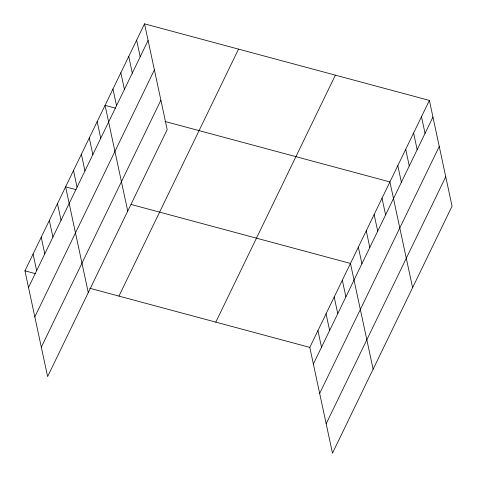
<?xml version="1.0" encoding="UTF-8"?>
<svg xmlns="http://www.w3.org/2000/svg" width="477" height="477" viewBox="0 0 477 477"><rect width="100%" height="100%" fill="white"/><g stroke="black" fill="none" stroke-linecap="round" stroke-linejoin="round"><path stroke-width="0.72" d="M144.525 23.85L167.194 129.601L47.617 376.58L24.947 270.829L144.525 23.85L429.383 100.42L452.053 206.171L332.475 453.15L309.806 347.399L429.383 100.42M28.513 287.464L148.091 40.485M34.821 316.871L154.393 69.892M41.314 347.173L160.892 100.188M118.952 296.098L238.53 49.119M215.801 322.136L335.379 75.151M313.371 364.034L432.949 117.056M319.673 393.442L439.251 146.463M326.173 423.743L445.751 176.764M115.512 108.16L105.065 105.351L127.735 211.102M164.947 121.45L389.924 181.922L412.593 287.673M76.046 189.667L65.605 186.859L88.275 292.604M131.056 204.454L350.464 263.429L373.133 369.174M24.947 270.829L35.393 273.637M89.706 288.239L309.806 347.399M421.489 116.722L425.055 133.357M413.601 133.023L417.166 149.659M405.706 149.325L409.272 165.96M397.812 165.626L401.378 182.256M382.029 198.223L385.595 214.859M374.135 214.525L377.706 231.16M366.247 230.826L369.812 247.462M358.352 247.128L361.918 263.763M342.331 280.226L345.897 296.855M334.198 297.016L337.764 313.651M326.065 313.812L329.631 330.448M317.938 330.609L321.504 347.238M136.631 40.151L140.196 56.787M128.742 56.453L132.308 73.088M120.848 72.754L124.414 89.384M112.954 89.05L116.525 105.685M97.171 121.653L100.736 138.288M89.282 137.954L92.848 154.59M81.388 154.256L84.954 170.891M73.494 170.557L77.059 187.193M57.473 203.649L61.038 220.285M49.34 220.446L52.905 237.081M41.213 237.242L44.778 253.877M33.08 254.038L36.646 270.668"/></g></svg>
